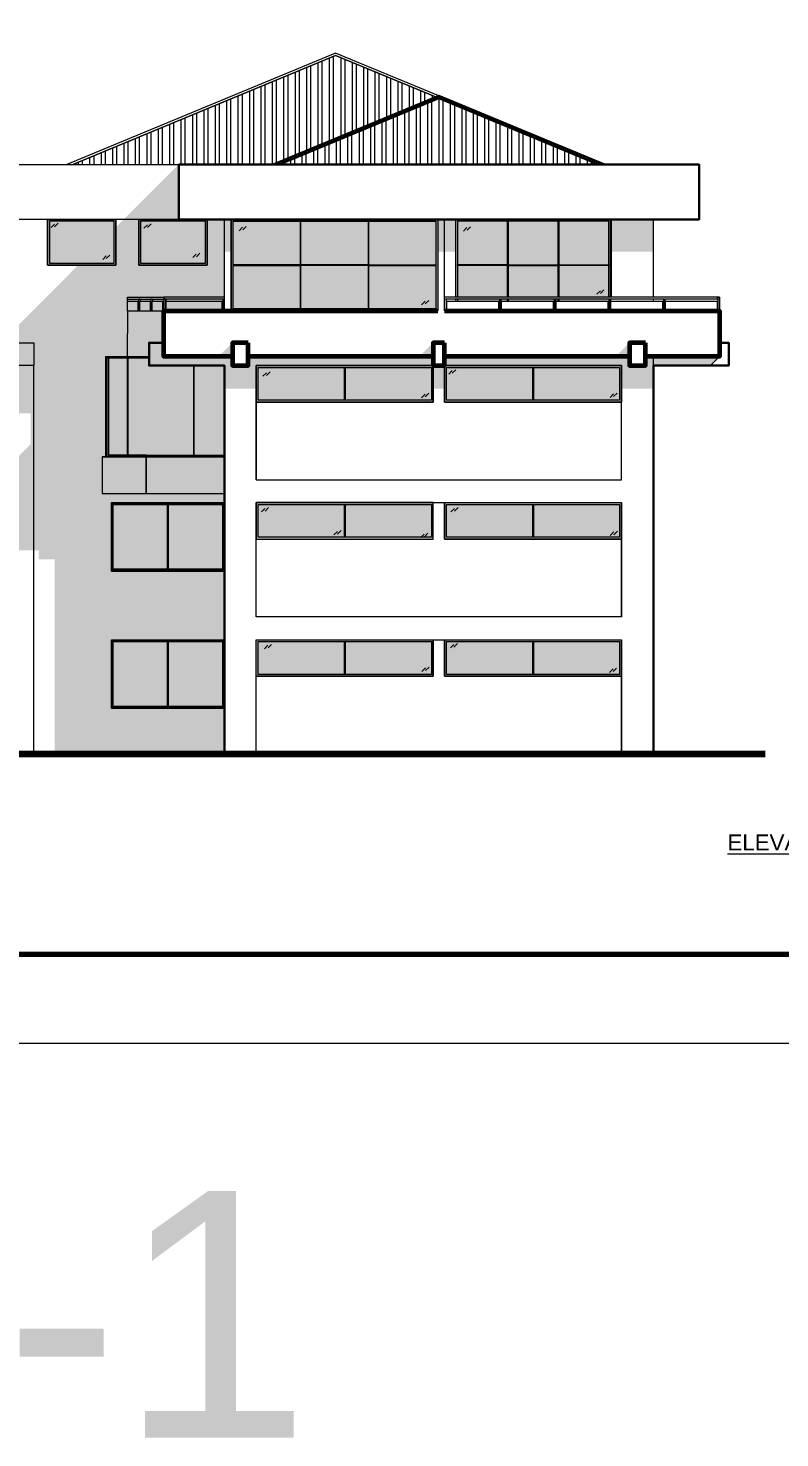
# Model space of a CAD drawing. Header units: inches. Extents: x 140 to 978, y -82 to 38.
# Drawn here: x 781.07 to 797.54, y -81.6 to -50.75 of the extents above; entities that cross this region are included whole.
import ezdxf

# ---------------------------------------------------------------- set-up
doc = ezdxf.new("R2010")
doc.units = ezdxf.units.IN
doc.header["$MEASUREMENT"] = 0
for name, color, linetype, lineweight in [('UNSAAC CUBIERTAS', 22, 'Continuous', 0), ('UNSAAC- ROTULO', 7, 'Continuous', 60), ('UNSAAC-FACHADA (1ER PLANOTYTY', 20, 'Continuous', 60), ('UNSAAC-FACHADA(2DO PLANO)', 7, 'Continuous', 30), ('UNSAAC-LINEA 0.00', 251, 'Continuous', 0), ('UNSAAC-MUEBLE', 254, 'Continuous', 0), ('UNSAAC-SOMBRA', 5, 'Continuous', 0), ('UNSAAC-TEXTOS', 250, 'Continuous', 0), ('UNSAAC-TEXTURAS', 250, 'Continuous', 0), ('UNSAAC-VARIOS', 30, 'Continuous', 0), ('UNSAAC-VIDRIO', 150, 'Continuous', 30)]:
    doc.layers.add(name, color=color, linetype=linetype, lineweight=lineweight)
doc.styles.get("Standard").update_dxf_attribs({"font": 'arial.ttf'})
pattern_1 = [(37.5, (-344.074532, 0.14547), (-0.00062993358, 0.0192682377), [0, -0.0152, 0, -0.017, 0, -0.01625]), (7.5, (-344.074532, 0.14547), (0.01769776705, 0.02822146065), [0, -0.0082, 0, -0.0137, 0, -0.00525]), (327.5, (-344.086832, 0.14547), (0.03114141862, 5.659054e-05), [0, -0.005, 0, -0.018, 0, -0.0235]), (317.5, (-344.086832, 0.14547), (0.03006126605, 0.00877675565), [0, -0.0025, 0, -0.0118, 0, -0.0135])]
pattern_2 = [(37.5, (-8.997555, 0), (-0.0009449004, 0.02890235654), [0, -0.0228, 0, -0.0255, 0, -0.024375]), (7.5, (-8.997555, 0), (0.0265466506, 0.042332191), [0, -0.0123, 0, -0.02055, 0, -0.007875]), (327.5, (-9.016005, 0), (0.0467121279, 8.48858e-05), [0, -0.0075, 0, -0.027, 0, -0.03525]), (317.5, (-9.016005, 0), (0.045091899, 0.0131651335), [0, -0.00375, 0, -0.0177, 0, -0.02025])]

msp = doc.modelspace()

# ---------------------------------------------------------------- hatches: boundary and pattern name
at = {"layer": 'UNSAAC CUBIERTAS'}
h = msp.add_hatch(dxfattribs=at)
h.set_pattern_fill('STEEL', color=256, scale=2, angle=225, style=0)
h.set_pattern_definition([(270, (787.1728, -53.4233), (0.25, -6e-17), []), (270, (787.2612, -53.51168), (0.25, -6e-17), [])])
h.paths.add_polyline_path([(790.067, -52.286), (787.805, -51.349), (782.044, -53.735), (784.367, -53.735), (786.569, -53.735)])
h = msp.add_hatch(dxfattribs=at)
h.set_pattern_fill('STEEL', color=256, scale=2, angle=225, style=0)
h.set_pattern_definition([(270, (534.07388, -97.26068), (0.25, -6e-17), []), (270, (534.16227, -97.34907), (0.25, -6e-17), [])])
h.paths.add_polyline_path([(765.774, -52.271), (762.238, -53.735), (769.309, -53.735)])
h.paths.add_polyline_path([(790.067, -52.286), (786.569, -53.735), (793.565, -53.735)])
at = {"layer": 'UNSAAC-LINEA 0.00', "lineweight": 13}
h = msp.add_hatch(color=256, dxfattribs=at)
h.dxf.hatch_style = 1
h.set_gradient(color1=(230, 240, 249), color2=(251, 252, 254), name='HEMISPHERICAL')
h.paths.add_polyline_path([(783.717, -57.935), (782.763, -57.935), (782.763, -60.135), (785.367, -60.135), (785.367, -58.135), (783.717, -58.135)])
h = msp.add_hatch(color=256, dxfattribs=at)
h.dxf.hatch_style = 1
h.set_gradient(color1=(230, 240, 249), color2=(251, 252, 254), name='HEMISPHERICAL')
h.paths.add_polyline_path([(785.367, -65.635), (782.892, -65.635), (782.892, -64.135), (785.367, -64.135)])
at = {"layer": 'UNSAAC-SOMBRA', "ltscale": 0.5}
h = msp.add_hatch(dxfattribs=at)
h.set_pattern_fill('AR-SAND', color=256, scale=0.015, style=0)
h.set_pattern_definition(pattern_2)
h.paths.add_polyline_path([(780.124, -57.978), (780.124, -59.178), (781.124, -59.178), (781.124, -59.853), (784.042, -56.935), (785.367, -56.935), (785.367, -54.935), (784.367, -54.935), (784.367, -53.735)])
h = msp.add_hatch(dxfattribs=at)
h.set_pattern_fill('AR-SAND', color=256, scale=0.015, style=0)
h.set_pattern_definition(pattern_2)
h.paths.add_polyline_path([(794.767, -54.935), (794.767, -55.645), (785.367, -55.645), (785.367, -54.935)])
h = msp.add_hatch(dxfattribs=at)
h.set_pattern_fill('AR-SAND', color=256, scale=0.015, style=0)
h.set_pattern_definition(pattern_2)
h.paths.add_polyline_path([(781.299, -62.378), (781.649, -62.378), (781.649, -66.635), (785.367, -66.635), (785.367, -58.135), (783.717, -58.135), (783.717, -57.635), (784.042, -57.635), (784.042, -56.935), (779.799, -61.178), (779.799, -62.178), (781.299, -62.178)])
h = msp.add_hatch(dxfattribs=at)
h.set_pattern_fill('AR-SAND', color=256, scale=0.015, style=0)
h.set_pattern_definition(pattern_2)
h.paths.add_polyline_path([(784.042, -57.635), (784.042, -57.935), (785.242, -57.935), (785.542, -57.635), (785.542, -58.135), (785.892, -58.135), (785.892, -57.935), (789.642, -57.935), (789.942, -57.635), (789.942, -58.135), (790.192, -58.135), (790.192, -57.935), (793.942, -57.935), (794.242, -57.635), (794.242, -58.135), (794.592, -58.135), (794.592, -57.935), (796.217, -57.935), (796.017, -58.135), (794.767, -58.135), (794.767, -58.642), (794.085, -58.642), (793.885, -58.842), (793.535, -58.842), (793.535, -58.642), (789.685, -58.642), (789.485, -58.842), (789.235, -58.842), (789.235, -58.642), (785.385, -58.642), (785.367, -58.66), (785.367, -58.135), (783.717, -58.135), (783.717, -57.635)])
at = {"layer": 'UNSAAC-TEXTURAS', "ltscale": 0.5}
h = msp.add_hatch(dxfattribs=at)
h.set_pattern_fill('AR-SAND', color=256, scale=0.01, style=0)
h.set_pattern_definition(pattern_1)
h.paths.add_polyline_path([(793.046, -56.682), (793.04, -56.682), (793.04, -56.685), (793.042, -56.683)])
h = msp.add_hatch(dxfattribs=at)
h.set_pattern_fill('AR-SAND', color=256, scale=0.01, style=0)
h.set_pattern_definition(pattern_1)
h.paths.add_polyline_path([(793.069, -56.682), (793.072, -56.686), (793.072, -56.683)])
h = msp.add_hatch(dxfattribs=at)
h.set_pattern_fill('AR-SAND', color=256, scale=0.01, style=0)
h.set_pattern_definition(pattern_1)
h.paths.add_polyline_path([(793.075, -56.685), (793.072, -56.683), (793.072, -56.686), (793.075, -56.694)])
h = msp.add_hatch(dxfattribs=at)
h.set_pattern_fill('AR-SAND', color=256, scale=0.01, style=0)
h.set_pattern_definition(pattern_1)
h.paths.add_polyline_path([(794.34, -56.635), (794.352, -56.639), (794.365, -56.639), (794.365, -56.635)])
h = msp.add_hatch(dxfattribs=at)
h.set_pattern_fill('AR-SAND', color=256, scale=0.01, style=0)
h.set_pattern_definition(pattern_1)
h.paths.add_polyline_path([(794.361, -56.673), (794.355, -56.679), (794.356, -56.679), (794.359, -56.682), (794.365, -56.682), (794.365, -56.673)])
h = msp.add_hatch(dxfattribs=at)
h.set_pattern_fill('AR-SAND', color=256, scale=0.01, style=0)
h.set_pattern_definition(pattern_1)
h.paths.add_polyline_path([(794.359, -56.682), (794.362, -56.683), (794.365, -56.685), (794.365, -56.682)])
h = msp.add_hatch(dxfattribs=at)
h.set_pattern_fill('AR-SAND', color=256, scale=0.01, style=0)
h.set_pattern_definition(pattern_1)
h.paths.add_polyline_path([(794.365, -56.66), (794.365, -56.648), (794.361, -56.648)])
h = msp.add_hatch(dxfattribs=at)
h.set_pattern_fill('AR-SAND', color=256, scale=0.01, style=0)
h.set_pattern_definition(pattern_1)
h.paths.add_polyline_path([(782.114, -62.994), (782.114, -63.014), (782.119, -63.014), (782.119, -62.994)])
at = {"layer": 'UNSAAC-VIDRIO', "ltscale": 2.5}
h = msp.add_hatch(color=256, dxfattribs=at)
h.dxf.hatch_style = 1
h.set_gradient(color1=(230, 240, 249), color2=(251, 252, 254), name='HEMISPHERICAL')
h.paths.add_polyline_path([(782.992, -55.935), (781.492, -55.935), (781.492, -54.935), (782.992, -54.935)])
h.paths.add_polyline_path([(784.992, -55.935), (783.492, -55.935), (783.492, -54.935), (784.992, -54.935)])
h = msp.add_hatch(color=256, dxfattribs=at)
h.dxf.hatch_style = 1
h.set_gradient(color1=(230, 240, 249), color2=(251, 252, 254), name='HEMISPHERICAL')
h.paths.add_polyline_path([(793.83, -54.935), (790.43, -54.935), (790.43, -56.735), (793.83, -56.735)])
h.paths.add_polyline_path([(790.043, -56.935), (785.517, -56.935), (785.517, -54.935), (790.043, -54.935)])
h = msp.add_hatch(color=256, dxfattribs=at)
h.dxf.hatch_style = 1
h.set_gradient(color1=(230, 240, 249), color2=(251, 252, 254), name='HEMISPHERICAL')
h.paths.add_polyline_path([(789.942, -58.935), (786.067, -58.935), (786.067, -58.135), (789.942, -58.135)])
h.paths.add_polyline_path([(790.192, -58.135), (794.067, -58.135), (794.067, -58.935), (790.192, -58.935)])
h = msp.add_hatch(color=256, dxfattribs=at)
h.dxf.hatch_style = 1
h.set_gradient(color1=(230, 240, 249), color2=(251, 252, 254), name='HEMISPHERICAL')
h.paths.add_polyline_path([(785.367, -62.635), (782.892, -62.635), (782.892, -61.135), (785.367, -61.135)])
h = msp.add_hatch(color=256, dxfattribs=at)
h.dxf.hatch_style = 1
h.set_gradient(color1=(230, 240, 249), color2=(251, 252, 254), name='HEMISPHERICAL')
h.paths.add_polyline_path([(789.942, -61.135), (786.067, -61.135), (786.067, -61.935), (789.942, -61.935)])
h.paths.add_polyline_path([(794.067, -61.935), (790.192, -61.935), (790.192, -61.135), (794.067, -61.135)])
h = msp.add_hatch(color=256, dxfattribs=at)
h.dxf.hatch_style = 1
h.set_gradient(color1=(230, 240, 249), color2=(251, 252, 254), name='HEMISPHERICAL')
h.paths.add_polyline_path([(789.942, -64.935), (786.067, -64.935), (786.067, -64.135), (789.942, -64.135)])
h.paths.add_polyline_path([(790.192, -64.135), (794.067, -64.135), (794.067, -64.935), (790.192, -64.935)])

# ---------------------------------------------------------------- linework, layer by layer
at = {"layer": 'UNSAAC CUBIERTAS', "lineweight": 13}
msp.add_line((782.044, -53.735), (787.805, -51.349), dxfattribs=at)
at = {"layer": 'UNSAAC CUBIERTAS'}
for p, q in [((787.805, -51.349), (790.067, -52.286)), ((786.569, -53.735), (790.067, -52.286)), ((790.067, -52.286), (793.565, -53.735))]:
    msp.add_line(p, q, dxfattribs=at)
for points in [[(790.067, -52.232), (787.805, -51.295), (781.913, -53.735), (784.362, -53.735), (786.438, -53.735)], [(790.067, -52.286), (787.805, -51.349), (782.044, -53.735), (784.367, -53.735), (786.569, -53.735)]]:
    msp.add_lwpolyline(points, close=True, dxfattribs=at)
at = {"layer": 'UNSAAC- ROTULO', "color": 5, "lineweight": 0, "flags": 128}
msp.add_lwpolyline([(748.395, -27.226), (812.895, -27.226), (812.895, -72.976), (748.395, -72.976)], close=True, dxfattribs=at)
at = {"layer": 'UNSAAC- ROTULO', "lineweight": 70, "flags": 128}
msp.add_lwpolyline([(749.895, -28.276), (811.395, -28.276), (811.395, -71.026), (749.895, -71.026)], close=True, dxfattribs=at)
at = {"layer": 'UNSAAC-FACHADA (1ER PLANOTYTY'}
for points in [[(785.542, -57.935), (784.042, -57.935), (784.042, -56.935), (785.367, -56.935)], [(785.322, -56.935), (790.043, -56.935)], [(790.193, -56.935), (796.217, -56.935), (796.217, -57.935), (794.592, -57.935)], [(789.942, -57.935), (785.892, -57.935)], [(794.242, -57.935), (790.192, -57.935)]]:
    msp.add_lwpolyline(points, dxfattribs=at)
for points in [[(785.892, -57.635), (785.542, -57.635), (785.542, -58.135), (785.892, -58.135)], [(790.192, -57.635), (789.942, -57.635), (789.942, -58.135), (790.192, -58.135)], [(794.592, -57.635), (794.242, -57.635), (794.242, -58.135), (794.592, -58.135)]]:
    msp.add_lwpolyline(points, close=True, dxfattribs=at)
at = {"layer": 'UNSAAC-FACHADA(2DO PLANO)'}
for points in [[(790.067, -52.232), (786.438, -53.735), (793.696, -53.735)], [(790.067, -52.286), (786.569, -53.735), (793.565, -53.735)], [(784.367, -53.735), (795.767, -53.735), (795.767, -54.935), (784.367, -54.935)]]:
    msp.add_lwpolyline(points, close=True, dxfattribs=at)
for points in [[(793.83, -54.935), (793.83, -56.635)], [(784.042, -57.635), (783.717, -57.635), (783.717, -58.135), (785.367, -58.135), (785.367, -66.635)], [(796.217, -57.635), (796.417, -57.635), (796.417, -58.135), (794.767, -58.135), (794.767, -66.635)]]:
    msp.add_lwpolyline(points, dxfattribs=at)
at = {"layer": 'UNSAAC-LINEA 0.00', "lineweight": 13}
for p, q in [((781.492, -54.935), (781.492, -55.935)), ((782.951, -54.976), (781.533, -54.976)), ((781.533, -54.976), (781.533, -55.894)), ((782.951, -55.894), (782.951, -54.976)), ((782.992, -55.935), (782.992, -54.935)), ((783.492, -54.935), (783.492, -55.935)), ((784.951, -54.976), (783.533, -54.976)), ((783.533, -54.976), (783.533, -55.894)), ((784.951, -55.894), (784.951, -54.976)), ((784.992, -55.935), (784.992, -54.935)), ((785.517, -56.935), (785.517, -54.935)), ((785.558, -55.928), (785.558, -54.976)), ((787.029, -54.976), (787.029, -55.928)), ((787.044, -55.928), (787.044, -54.976)), ((788.516, -54.976), (788.516, -55.928)), ((788.531, -55.928), (788.531, -54.976)), ((790.002, -54.976), (790.002, -55.928)), ((790.043, -54.935), (790.043, -56.935)), ((790.43, -54.935), (790.43, -56.635)), ((790.471, -54.976), (790.471, -55.928)), ((791.567, -55.928), (791.567, -54.976)), ((791.582, -54.976), (791.582, -55.928)), ((792.678, -55.928), (792.678, -54.976)), ((792.693, -54.976), (792.693, -55.928)), ((794.767, -56.635), (794.767, -54.935)), ((781.492, -55.935), (782.992, -55.935)), ((781.533, -55.894), (782.951, -55.894)), ((783.492, -55.935), (784.992, -55.935)), ((783.533, -55.894), (784.951, -55.894)), ((787.029, -55.928), (785.558, -55.928)), ((785.558, -55.928), (785.558, -55.943)), ((785.558, -56.894), (785.558, -55.943)), ((785.558, -55.943), (787.029, -55.943)), ((787.029, -55.943), (787.029, -56.894)), ((788.516, -55.928), (787.044, -55.928)), ((787.044, -56.894), (787.044, -55.943)), ((788.516, -55.943), (787.044, -55.943)), ((788.516, -55.943), (788.516, -56.894)), ((788.531, -55.928), (790.002, -55.928)), ((788.531, -56.894), (788.531, -55.943)), ((788.531, -55.943), (790.002, -55.943)), ((790.002, -55.943), (790.002, -55.928)), ((790.002, -55.943), (790.002, -56.894)), ((791.567, -55.928), (790.471, -55.928)), ((790.471, -55.943), (790.471, -55.928)), ((790.471, -55.943), (790.471, -56.635)), ((791.567, -55.943), (790.471, -55.943)), ((791.567, -56.635), (791.567, -55.943)), ((791.582, -55.928), (792.678, -55.928)), ((791.582, -55.943), (792.678, -55.943)), ((791.582, -55.943), (791.582, -56.635)), ((792.678, -56.635), (792.678, -55.943)), ((792.693, -55.928), (793.789, -55.928)), ((793.789, -55.943), (792.693, -55.943)), ((792.693, -55.943), (792.693, -56.635)), ((796.217, -56.635), (790.193, -56.635)), ((790.193, -56.66), (790.193, -56.66)), ((790.193, -56.66), (790.193, -56.661)), ((790.195, -56.683), (790.193, -56.685)), ((790.199, -56.682), (790.195, -56.683)), ((790.202, -56.679), (790.199, -56.682)), ((790.211, -56.677), (790.202, -56.679)), ((790.219, -56.679), (790.211, -56.677)), ((790.222, -56.682), (790.219, -56.679)), ((790.226, -56.683), (790.222, -56.682)), ((790.228, -56.685), (790.226, -56.683)), ((790.228, -56.685), (790.228, -56.935)), ((791.391, -56.685), (790.228, -56.685)), ((791.381, -56.735), (790.238, -56.735)), ((790.238, -56.935), (790.238, -56.735)), ((790.43, -56.685), (790.43, -56.735)), ((790.471, -56.685), (790.471, -56.735)), ((791.381, -56.935), (791.381, -56.735)), ((791.393, -56.683), (791.391, -56.685)), ((791.391, -56.685), (791.391, -56.935)), ((791.397, -56.682), (791.393, -56.683)), ((791.4, -56.679), (791.397, -56.682)), ((791.408, -56.677), (791.4, -56.679)), ((791.417, -56.679), (791.408, -56.677)), ((791.42, -56.682), (791.417, -56.679)), ((791.424, -56.683), (791.42, -56.682)), ((791.426, -56.685), (791.424, -56.683)), ((791.426, -56.685), (791.426, -56.935)), ((792.589, -56.685), (791.426, -56.685)), ((792.579, -56.735), (791.436, -56.735)), ((791.436, -56.935), (791.436, -56.735)), ((791.567, -56.735), (791.567, -56.685)), ((791.582, -56.685), (791.582, -56.735)), ((792.579, -56.935), (792.579, -56.735)), ((792.591, -56.683), (792.589, -56.685)), ((792.589, -56.685), (792.589, -56.935)), ((792.595, -56.682), (792.591, -56.683)), ((792.597, -56.679), (792.595, -56.682)), ((792.606, -56.677), (792.597, -56.679)), ((792.615, -56.679), (792.606, -56.677)), ((792.618, -56.682), (792.615, -56.679)), ((792.621, -56.683), (792.618, -56.682)), ((792.624, -56.685), (792.621, -56.683)), ((792.624, -56.685), (792.624, -56.935)), ((793.786, -56.685), (792.624, -56.685)), ((793.776, -56.735), (792.634, -56.735)), ((792.634, -56.935), (792.634, -56.735)), ((792.678, -56.735), (792.678, -56.685)), ((792.693, -56.685), (792.693, -56.735)), ((793.776, -56.935), (793.776, -56.735)), ((793.786, -56.685), (793.786, -56.935)), ((793.821, -56.685), (793.821, -56.935)), ((794.984, -56.685), (793.821, -56.685)), ((793.83, -56.935), (793.83, -56.685)), ((794.974, -56.735), (793.831, -56.735)), ((793.831, -56.935), (793.831, -56.735)), ((794.767, -56.735), (794.767, -56.685)), ((794.974, -56.935), (794.974, -56.735)), ((794.987, -56.683), (794.984, -56.685)), ((794.984, -56.685), (794.984, -56.935)), ((794.99, -56.682), (794.987, -56.683)), ((794.993, -56.679), (794.99, -56.682)), ((795.002, -56.677), (794.993, -56.679)), ((795.011, -56.679), (795.002, -56.677)), ((795.013, -56.682), (795.011, -56.679)), ((795.017, -56.683), (795.013, -56.682)), ((795.019, -56.685), (795.017, -56.683)), ((795.019, -56.685), (795.019, -56.935)), ((796.175, -56.685), (795.019, -56.685)), ((796.172, -56.735), (795.029, -56.735)), ((795.029, -56.935), (795.029, -56.735)), ((796.167, -56.66), (796.17, -56.648)), ((796.17, -56.673), (796.167, -56.66)), ((796.17, -56.648), (796.18, -56.639)), ((796.18, -56.682), (796.17, -56.673)), ((796.172, -56.935), (796.172, -56.735)), ((796.175, -56.683), (796.175, -56.935)), ((796.18, -56.639), (796.192, -56.635)), ((796.192, -56.685), (796.18, -56.682)), ((796.192, -56.635), (796.205, -56.639)), ((796.205, -56.682), (796.192, -56.685)), ((796.192, -56.685), (796.192, -56.685)), ((796.192, -56.685), (796.192, -56.685)), ((796.205, -56.639), (796.214, -56.648)), ((796.214, -56.673), (796.205, -56.682)), ((796.208, -56.679), (796.207, -56.679)), ((796.211, -56.682), (796.208, -56.679)), ((796.215, -56.683), (796.211, -56.682)), ((796.214, -56.648), (796.217, -56.66)), ((796.217, -56.66), (796.214, -56.673)), ((796.217, -56.685), (796.215, -56.683)), ((796.217, -56.635), (796.217, -56.639)), ((796.217, -56.639), (796.217, -56.648)), ((796.217, -56.648), (796.217, -56.66)), ((796.217, -56.66), (796.217, -56.673)), ((796.217, -56.673), (796.217, -56.682)), ((796.217, -56.682), (796.217, -56.685)), ((796.217, -56.685), (796.217, -56.935)), ((782.763, -57.935), (782.763, -60.114)), ((782.763, -57.935), (783.717, -57.935)), ((782.792, -57.964), (782.792, -60.114)), ((782.792, -57.964), (783.717, -57.964)), ((782.832, -57.935), (782.832, -60.114)), ((783.242, -60.094), (783.242, -57.935)), ((783.252, -57.935), (783.252, -60.094)), ((784.69, -58.135), (784.69, -60.094)), ((784.705, -60.094), (784.705, -58.135)), ((786.067, -60.635), (786.067, -58.135)), ((786.108, -58.894), (786.108, -58.176)), ((787.997, -58.894), (787.997, -58.176)), ((788.012, -58.176), (788.012, -58.894)), ((789.901, -58.176), (789.901, -58.894)), ((789.942, -58.935), (789.942, -58.135)), ((790.192, -58.135), (790.192, -58.935)), ((790.233, -58.894), (790.233, -58.176)), ((792.122, -58.894), (792.122, -58.176)), ((792.137, -58.176), (792.137, -58.894)), ((794.026, -58.176), (794.026, -58.894)), ((794.067, -60.635), (794.067, -58.135)), ((787.997, -58.894), (786.108, -58.894)), ((788.012, -58.894), (787.997, -58.894)), ((789.901, -58.894), (788.012, -58.894)), ((792.122, -58.894), (790.233, -58.894)), ((792.137, -58.894), (792.122, -58.894)), ((794.026, -58.894), (792.137, -58.894)), ((786.067, -58.935), (789.942, -58.935)), ((790.192, -58.935), (794.067, -58.935)), ((782.763, -60.114), (782.763, -60.135)), ((782.792, -60.114), (782.778, -60.114)), ((782.792, -60.114), (782.792, -60.135)), ((783.242, -60.094), (782.832, -60.094)), ((782.832, -60.114), (782.832, -60.135)), ((783.654, -60.114), (782.832, -60.114)), ((783.252, -60.094), (783.242, -60.094)), ((783.654, -60.094), (783.252, -60.094)), ((783.654, -60.094), (784.69, -60.094)), ((783.654, -60.114), (785.367, -60.114)), ((783.654, -60.135), (785.367, -60.135)), ((784.69, -60.094), (784.705, -60.094)), ((784.705, -60.094), (785.367, -60.094)), ((782.892, -61.135), (782.892, -62.635)), ((782.913, -62.614), (782.913, -61.156)), ((782.913, -61.156), (785.346, -61.156)), ((782.933, -62.594), (782.933, -61.176)), ((782.933, -61.176), (784.122, -61.176)), ((784.122, -62.594), (784.122, -61.176)), ((784.122, -61.176), (784.137, -61.176)), ((784.137, -61.176), (784.137, -62.594)), ((784.137, -61.176), (785.326, -61.176)), ((785.326, -61.176), (785.326, -62.594)), ((785.346, -61.156), (785.346, -62.614)), ((786.067, -63.635), (786.067, -61.135)), ((786.108, -61.894), (786.108, -61.176)), ((786.108, -61.176), (787.997, -61.176)), ((787.997, -61.894), (787.997, -61.176)), ((787.997, -61.176), (788.012, -61.176)), ((788.012, -61.176), (788.012, -61.894)), ((788.012, -61.176), (789.901, -61.176)), ((789.901, -61.176), (789.901, -61.894)), ((789.942, -61.935), (789.942, -61.135)), ((790.192, -61.135), (790.192, -61.935)), ((790.233, -61.894), (790.233, -61.176)), ((790.233, -61.176), (792.122, -61.176)), ((792.122, -61.894), (792.122, -61.176)), ((792.122, -61.176), (792.137, -61.176)), ((792.137, -61.176), (792.137, -61.894)), ((792.137, -61.176), (794.026, -61.176)), ((794.026, -61.176), (794.026, -61.894)), ((794.067, -63.635), (794.067, -61.135)), ((786.067, -61.935), (789.942, -61.935)), ((787.997, -61.894), (786.108, -61.894)), ((788.012, -61.894), (787.997, -61.894)), ((789.901, -61.894), (788.012, -61.894)), ((790.192, -61.935), (794.067, -61.935)), ((792.122, -61.894), (790.233, -61.894)), ((792.137, -61.894), (792.122, -61.894)), ((794.026, -61.894), (792.137, -61.894)), ((785.346, -62.614), (782.913, -62.614)), ((784.122, -62.594), (782.933, -62.594)), ((784.137, -62.594), (784.122, -62.594)), ((785.326, -62.594), (784.137, -62.594)), ((782.892, -62.635), (785.367, -62.635)), ((782.892, -64.135), (782.892, -65.635)), ((782.913, -65.614), (782.913, -64.156)), ((782.913, -64.156), (785.346, -64.156)), ((785.346, -64.156), (785.346, -65.614)), ((786.067, -66.635), (786.067, -64.135)), ((789.942, -64.935), (789.942, -64.135)), ((790.192, -64.135), (790.192, -64.935)), ((794.067, -66.635), (794.067, -64.135)), ((782.933, -65.594), (782.933, -64.176)), ((782.933, -64.176), (784.122, -64.176)), ((784.122, -65.594), (784.122, -64.176)), ((784.122, -64.176), (784.137, -64.176)), ((784.137, -64.176), (784.137, -65.594)), ((784.137, -64.176), (785.326, -64.176)), ((785.326, -64.176), (785.326, -65.594)), ((786.108, -64.894), (786.108, -64.176)), ((786.108, -64.176), (787.997, -64.176)), ((787.997, -64.894), (787.997, -64.176)), ((787.997, -64.176), (788.012, -64.176)), ((788.012, -64.176), (788.012, -64.894)), ((788.012, -64.176), (789.901, -64.176)), ((789.901, -64.176), (789.901, -64.894)), ((790.233, -64.894), (790.233, -64.176)), ((790.233, -64.176), (792.122, -64.176)), ((792.122, -64.894), (792.122, -64.176)), ((792.122, -64.176), (792.137, -64.176)), ((792.137, -64.176), (792.137, -64.894)), ((792.137, -64.176), (794.026, -64.176)), ((794.026, -64.176), (794.026, -64.894)), ((786.067, -64.935), (789.942, -64.935)), ((787.997, -64.894), (786.108, -64.894)), ((788.012, -64.894), (787.997, -64.894)), ((789.901, -64.894), (788.012, -64.894)), ((790.192, -64.935), (794.067, -64.935)), ((792.122, -64.894), (790.233, -64.894)), ((792.137, -64.894), (792.122, -64.894)), ((794.026, -64.894), (792.137, -64.894)), ((782.892, -65.635), (785.367, -65.635)), ((785.346, -65.614), (782.913, -65.614)), ((784.122, -65.594), (782.933, -65.594)), ((784.137, -65.594), (784.122, -65.594)), ((785.326, -65.594), (784.137, -65.594))]:
    msp.add_line(p, q, dxfattribs=at)
at = {"layer": 'UNSAAC-LINEA 0.00', "ltscale": 2.5}
msp.add_line((796.217, -57.935), (796.017, -58.135), dxfattribs=at)
at = {"layer": 'UNSAAC-LINEA 0.00', "lineweight": 13}
for points in [[(771.667, -53.735), (784.367, -53.735), (784.367, -54.935), (771.667, -54.935)], [(782.992, -55.935), (781.492, -55.935), (781.492, -54.935), (782.992, -54.935)], [(784.992, -55.935), (783.492, -55.935), (783.492, -54.935), (784.992, -54.935)], [(789.942, -58.935), (786.067, -58.935), (786.067, -58.135), (789.942, -58.135)], [(786.067, -60.635), (794.067, -60.635), (794.067, -58.135), (786.067, -58.135)], [(790.192, -58.135), (794.067, -58.135), (794.067, -58.935), (790.192, -58.935)], [(785.367, -62.635), (782.892, -62.635), (782.892, -61.135), (785.367, -61.135)], [(789.942, -61.135), (786.067, -61.135), (786.067, -61.935), (789.942, -61.935)], [(794.067, -63.635), (786.067, -63.635), (786.067, -61.135), (794.067, -61.135)], [(794.067, -61.935), (790.192, -61.935), (790.192, -61.135), (794.067, -61.135)], [(785.367, -65.635), (782.892, -65.635), (782.892, -64.135), (785.367, -64.135)], [(789.942, -64.935), (786.067, -64.935), (786.067, -64.135), (789.942, -64.135)], [(794.067, -66.635), (786.067, -66.635), (786.067, -64.135), (794.067, -64.135)], [(790.192, -64.135), (794.067, -64.135), (794.067, -64.935), (790.192, -64.935)]]:
    msp.add_lwpolyline(points, close=True, dxfattribs=at)
for points in [[(781.648, -55.04), (781.571, -55.117)], [(781.727, -55.022), (781.649, -55.1)], [(783.681, -55.053), (783.604, -55.13)], [(783.76, -55.035), (783.683, -55.112)], [(785.367, -56.935), (785.367, -54.935), (785.517, -54.935), (785.517, -56.935)], [(785.766, -55.108), (785.689, -55.186)], [(785.845, -55.091), (785.768, -55.168)], [(790.193, -56.935), (790.193, -54.935), (790.043, -54.935), (790.043, -56.935)], [(790.43, -54.935), (790.43, -56.635)], [(790.682, -55.114), (790.604, -55.191)], [(790.76, -55.096), (790.683, -55.173)], [(782.779, -55.734), (782.702, -55.811)], [(782.858, -55.716), (782.781, -55.793)], [(784.752, -55.694), (784.675, -55.771)], [(784.831, -55.676), (784.754, -55.754)], [(789.765, -56.726), (789.688, -56.803)], [(789.844, -56.708), (789.767, -56.786)], [(790.43, -56.685), (790.43, -56.735)], [(793.604, -56.497), (793.527, -56.574)], [(793.683, -56.479), (793.606, -56.556)], [(786.291, -58.291), (786.213, -58.368)], [(786.37, -58.273), (786.292, -58.351)], [(790.358, -58.243), (790.281, -58.321)], [(790.437, -58.226), (790.36, -58.303)], [(789.766, -58.761), (789.689, -58.838)], [(789.845, -58.743), (789.767, -58.82)], [(793.893, -58.754), (793.816, -58.832)], [(793.972, -58.737), (793.895, -58.814)], [(786.257, -61.262), (786.18, -61.339)], [(786.336, -61.244), (786.259, -61.321)], [(790.408, -61.262), (790.33, -61.339)], [(790.487, -61.244), (790.409, -61.321)], [(787.844, -61.766), (787.767, -61.843)], [(787.923, -61.748), (787.846, -61.825)], [(789.746, -61.824), (789.669, -61.902)], [(789.825, -61.807), (789.748, -61.884)], [(793.898, -61.778), (793.821, -61.856)], [(793.977, -61.761), (793.9, -61.838)], [(786.322, -64.256), (786.244, -64.334)], [(786.4, -64.239), (786.323, -64.316)], [(790.396, -64.239), (790.319, -64.316)], [(790.475, -64.221), (790.397, -64.299)], [(789.772, -64.753), (789.695, -64.831)], [(789.851, -64.736), (789.773, -64.813)], [(793.881, -64.774), (793.804, -64.851)], [(793.96, -64.756), (793.883, -64.834)]]:
    msp.add_lwpolyline(points, dxfattribs=at)
at = {"layer": 'UNSAAC-MUEBLE', "lineweight": 13}
for p, q in [((785.558, -54.976), (787.029, -54.976)), ((787.044, -54.976), (787.029, -54.976)), ((787.044, -54.976), (788.516, -54.976)), ((788.531, -54.976), (788.516, -54.976)), ((788.531, -54.976), (790.002, -54.976)), ((793.809, -54.956), (790.451, -54.956)), ((791.567, -54.976), (790.471, -54.976)), ((791.567, -54.976), (791.582, -54.976)), ((792.678, -54.976), (791.582, -54.976)), ((792.678, -54.976), (792.693, -54.976)), ((793.789, -54.976), (792.693, -54.976)), ((793.789, -55.928), (793.789, -54.976)), ((793.83, -56.635), (793.83, -54.935)), ((793.789, -55.928), (793.789, -55.943)), ((793.789, -56.635), (793.789, -55.943)), ((783.246, -56.635), (784.042, -56.635)), ((783.246, -56.935), (783.246, -56.635)), ((783.246, -56.685), (783.488, -56.685)), ((783.478, -56.735), (783.246, -56.735)), ((783.246, -56.935), (783.246, -56.735)), ((783.488, -56.735), (783.478, -56.735)), ((783.478, -56.935), (783.478, -56.735)), ((783.488, -56.679), (783.493, -56.677)), ((783.488, -56.679), (783.488, -56.935)), ((783.493, -56.677), (783.5, -56.679)), ((783.504, -56.682), (783.5, -56.679)), ((783.504, -56.682), (783.509, -56.683)), ((783.517, -56.685), (783.509, -56.683)), ((783.517, -56.685), (783.759, -56.685)), ((783.75, -56.735), (783.517, -56.735)), ((783.517, -56.935), (783.517, -56.735)), ((783.522, -56.685), (783.522, -56.735)), ((783.759, -56.735), (783.75, -56.735)), ((783.75, -56.935), (783.75, -56.735)), ((783.759, -56.679), (783.764, -56.677)), ((783.759, -56.679), (783.759, -56.935)), ((783.764, -56.677), (783.772, -56.679)), ((783.775, -56.682), (783.772, -56.679)), ((783.775, -56.682), (783.781, -56.683)), ((783.788, -56.685), (783.781, -56.683)), ((783.788, -56.685), (783.788, -56.685)), ((783.788, -56.685), (784.03, -56.685)), ((784.021, -56.735), (783.788, -56.735)), ((783.788, -56.935), (783.788, -56.735)), ((783.793, -56.685), (783.793, -56.735)), ((784.03, -56.735), (784.021, -56.735)), ((784.021, -56.935), (784.021, -56.735)), ((784.03, -56.679), (784.035, -56.677)), ((784.03, -56.679), (784.03, -56.935)), ((784.035, -56.677), (784.042, -56.679)), ((784.042, -56.635), (784.042, -56.639)), ((785.367, -56.635), (784.042, -56.635)), ((784.042, -56.639), (784.042, -56.648)), ((784.042, -56.648), (784.042, -56.66)), ((784.042, -56.66), (784.042, -56.673)), ((784.042, -56.673), (784.042, -56.682)), ((784.042, -56.682), (784.042, -56.685)), ((784.044, -56.683), (784.042, -56.685)), ((784.042, -56.685), (784.042, -56.935)), ((784.048, -56.682), (784.044, -56.683)), ((784.051, -56.679), (784.048, -56.682)), ((784.06, -56.677), (784.051, -56.679)), ((784.068, -56.679), (784.06, -56.677)), ((784.071, -56.682), (784.068, -56.679)), ((784.075, -56.683), (784.071, -56.682)), ((784.077, -56.685), (784.075, -56.683)), ((784.077, -56.685), (784.077, -56.935)), ((785.332, -56.685), (784.077, -56.685)), ((784.085, -56.685), (784.085, -56.935)), ((785.322, -56.735), (784.087, -56.735)), ((784.087, -56.935), (784.087, -56.735)), ((785.322, -56.935), (785.322, -56.735)), ((785.334, -56.683), (785.332, -56.685)), ((785.332, -56.685), (785.332, -56.935)), ((785.338, -56.682), (785.334, -56.683)), ((785.341, -56.679), (785.338, -56.682)), ((785.35, -56.677), (785.341, -56.679)), ((785.358, -56.679), (785.35, -56.677)), ((785.361, -56.682), (785.358, -56.679)), ((785.365, -56.683), (785.361, -56.682)), ((785.367, -56.685), (785.365, -56.683)), ((793.789, -56.683), (793.786, -56.685)), ((793.793, -56.682), (793.789, -56.683)), ((793.795, -56.679), (793.793, -56.682)), ((793.804, -56.677), (793.795, -56.679)), ((793.813, -56.679), (793.804, -56.677)), ((793.815, -56.682), (793.813, -56.679)), ((793.819, -56.683), (793.815, -56.682)), ((793.821, -56.685), (793.819, -56.683)), ((783.246, -56.935), (784.042, -56.935)), ((787.029, -56.894), (785.558, -56.894)), ((787.029, -56.894), (787.044, -56.894)), ((788.516, -56.894), (787.044, -56.894)), ((788.516, -56.894), (788.531, -56.894)), ((790.002, -56.894), (788.531, -56.894)), ((791.381, -56.894), (791.391, -56.894)), ((791.381, -56.914), (791.391, -56.914)), ((791.426, -56.894), (791.436, -56.894)), ((791.426, -56.914), (791.436, -56.914)), ((792.579, -56.894), (792.589, -56.894)), ((792.579, -56.914), (792.589, -56.914)), ((792.624, -56.894), (792.634, -56.894)), ((792.624, -56.914), (792.634, -56.914)), ((793.776, -56.894), (793.786, -56.894)), ((793.776, -56.914), (793.786, -56.914)), ((796.192, -56.935), (796.192, -56.935)), ((796.192, -56.935), (796.192, -56.935)), ((794.767, -60.635), (794.767, -57.935)), ((781.192, -60.635), (781.192, -58.135)), ((785.367, -60.635), (785.367, -58.135)), ((786.108, -58.176), (787.997, -58.176)), ((787.997, -58.176), (788.012, -58.176)), ((788.012, -58.176), (789.901, -58.176)), ((790.233, -58.176), (792.122, -58.176)), ((792.122, -58.176), (792.137, -58.176)), ((792.137, -58.176), (794.026, -58.176)), ((782.692, -60.135), (783.654, -60.135)), ((781.192, -61.135), (781.192, -60.635)), ((785.367, -63.635), (785.367, -60.635)), ((781.192, -63.635), (781.192, -61.135)), ((781.192, -64.135), (781.192, -63.635)), ((785.367, -64.135), (785.367, -63.635)), ((781.192, -66.635), (781.192, -64.135)), ((785.367, -66.635), (785.367, -64.135))]:
    msp.add_line(p, q, dxfattribs=at)
msp.add_lwpolyline([(783.246, -56.935), (783.24, -57.935)], dxfattribs=at)
for points in [[(781.192, -58.135), (780.842, -58.135), (780.842, -57.635), (781.192, -57.635)], [(782.692, -60.935), (783.654, -60.935), (783.654, -60.135), (782.692, -60.135)], [(783.654, -60.935), (785.367, -60.935), (785.367, -60.135), (783.654, -60.135)]]:
    msp.add_lwpolyline(points, close=True, dxfattribs=at)
at = {"layer": 'UNSAAC-VARIOS', "color": 3, "lineweight": 100}
msp.add_line((758.817, -66.635), (797.217, -66.635), dxfattribs=at)

# ---------------------------------------------------------------- texts
at = {"layer": 'UNSAAC-TEXTOS', "insert": (795.113, -69.134), "char_height": 0.28125, "attachment_point": 7}
msp.add_mtext_dynamic_manual_height_columns('\\pi1.2735;{\\H1.2444x;\\LELEVACIÓN POS\\H0.99996x;TERIOR\\l\\P\\pi7.4443;\\H0.42855x;ESC:1/75}', width=8.31617, gutter_width=12.5, heights=[0], dxfattribs=at)
at = {"layer": 'UNSAAC-TEXTOS', "insert": (775.514, -76.203), "char_height": 5.4, "width": 8.50064, "attachment_point": 1}
msp.add_mtext('A-1', dxfattribs=at)

doc.saveas('drawing.dxf')
